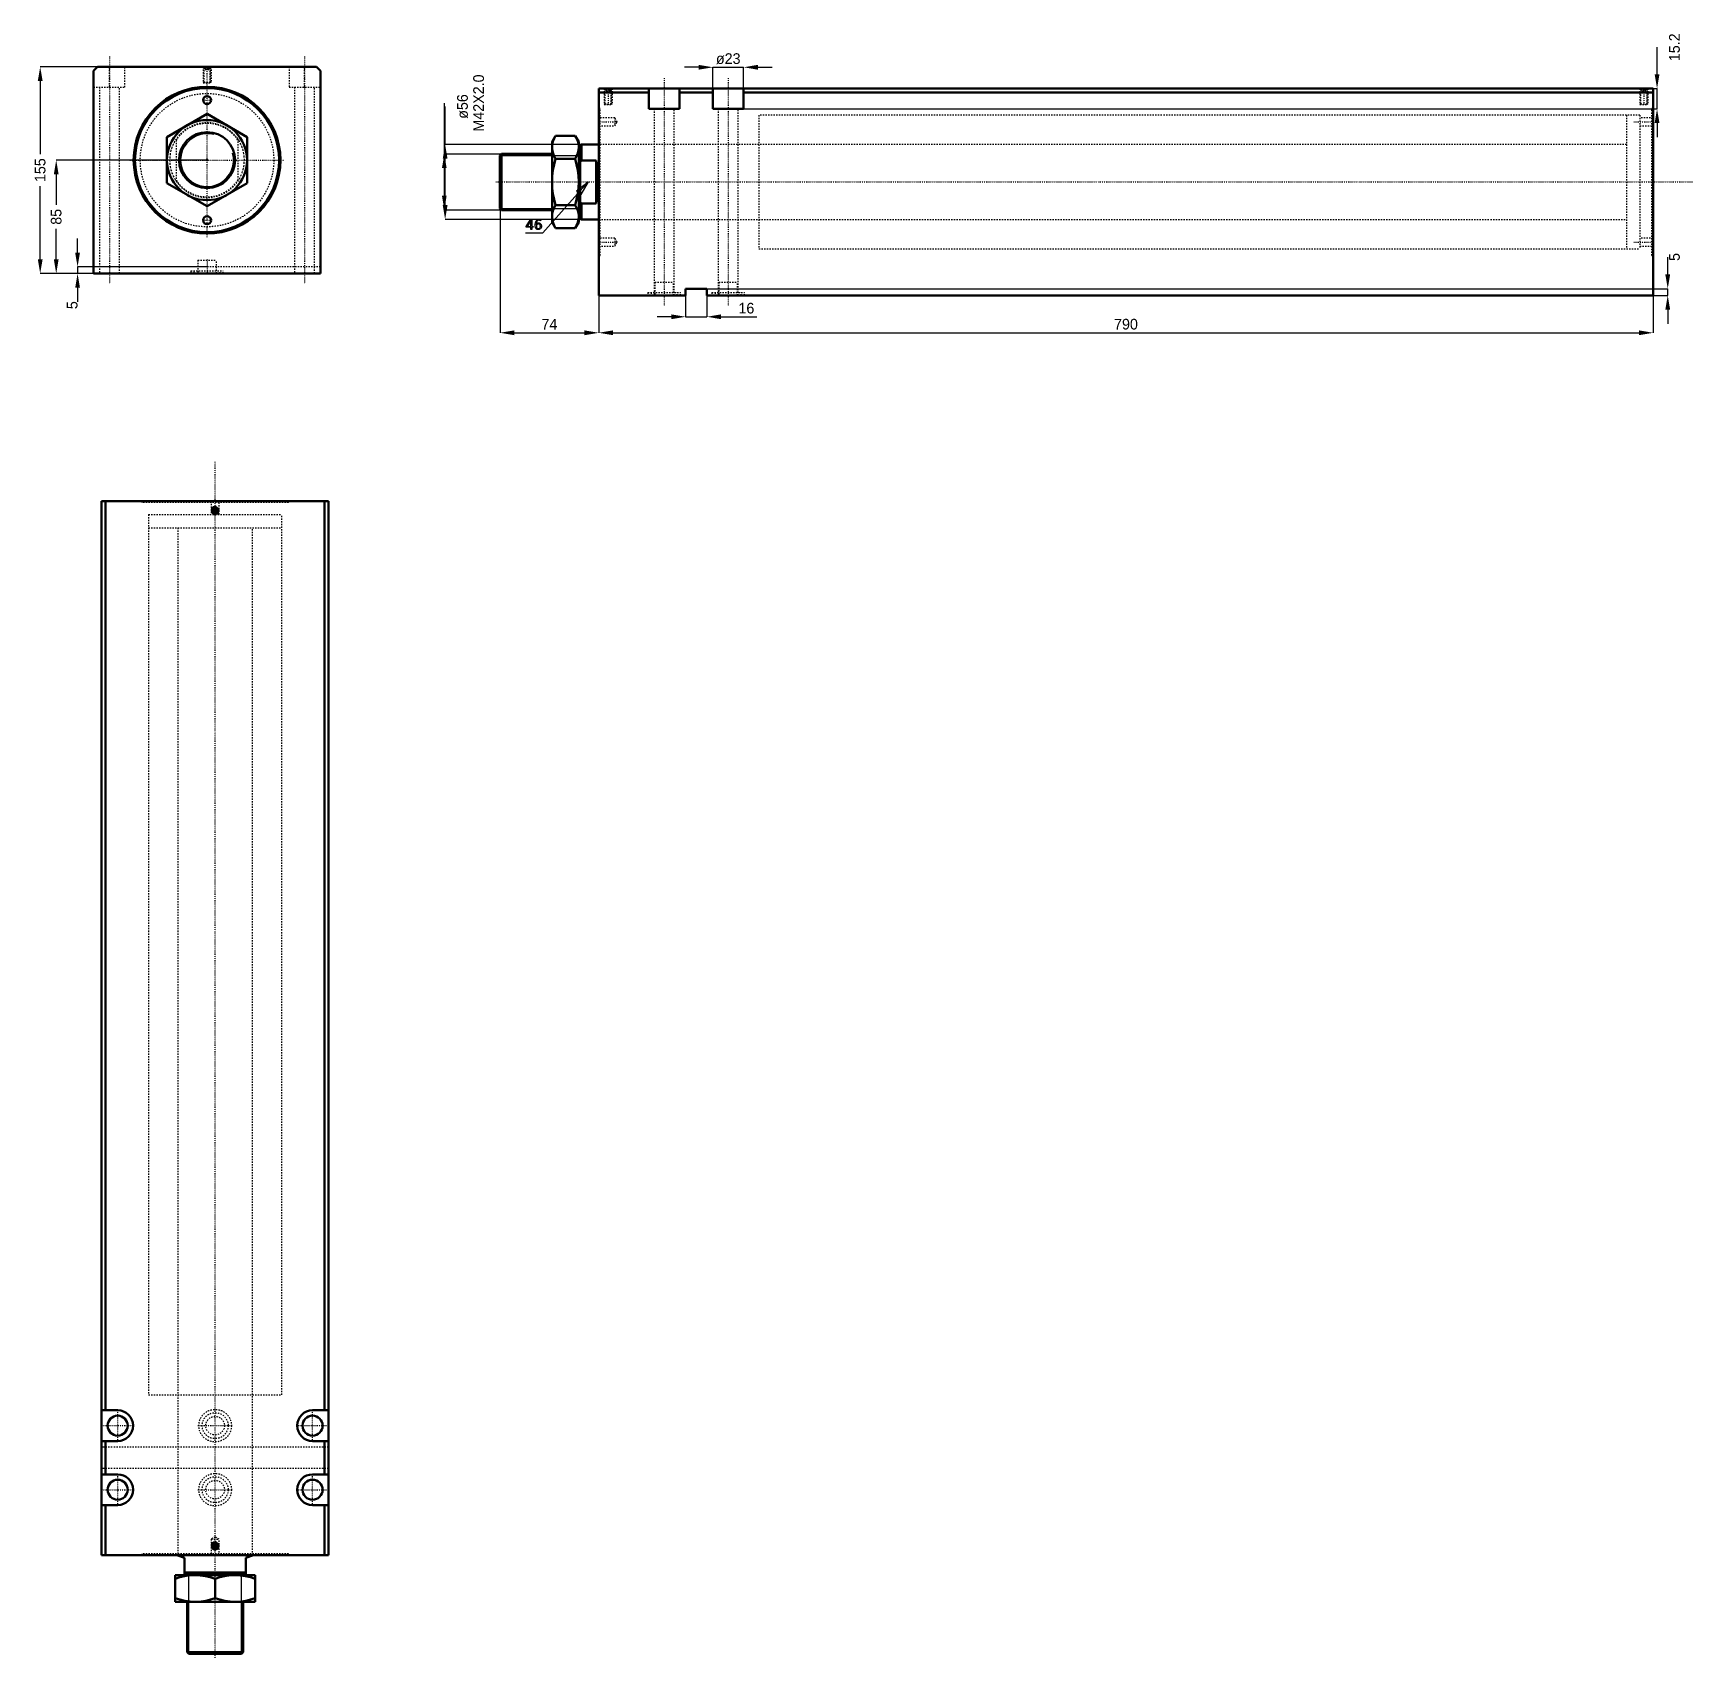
# Model space of a CAD drawing. Header units: millimetres. Extents: x -130 to 1113, y -1123 to 95.
import ezdxf

# ---------------------------------------------------------------- set-up
doc = ezdxf.new("R2010")
doc.units = ezdxf.units.MM
doc.linetypes.add('Center', pattern=[1.5, 0.45, -0.5, 0.05, -0.5])
doc.linetypes.add('Dashed', pattern=[2, 1, -1])
for name, color, linetype, lineweight in [('2d ConnectionPoints', 7, 'Continuous', 50), ('AM_0', 7, 'Continuous', 50), ('AM_5', 3, 'Continuous', 25), ('AM_7', 7, 'Center', 25), ('AM_9', 6, 'Dashed', 25)]:
    doc.layers.add(name, color=color, linetype=linetype, lineweight=lineweight)
doc.dimstyles.new('ISO-25', dxfattribs={"dimtxt": 2.5, "dimasz": 2.5, "dimexe": 1.25, "dimexo": 0.625, "dimtad": 1, "dimtxsty": 'Standard', "dimcen": 2.5, "dimadec": 0, "dimazin": 0, "dimtfac": 1, "dimtmove": 0, "dimatfit": 3, "dimfxl": 0, "dimarcsym": 0})

# ---------------------------------------------------------------- blocks, each defined once
blk = doc.blocks.new('1_JECX_MF_EXLA_100_650_0_rod__0_in_JECX_MF_160_EXLA_100_650_0__0')
at = {"layer": 'AM_0'}
for p, q in [((-30, 17.3), (0, 34.6)), ((0, 34.6), (30, 17.3)), ((-30, -17.3), (-30, 17.3)), ((30, 17.3), (30, -17.3)), ((0, -34.6), (-30, -17.3)), ((30, -17.3), (0, -34.6))]:
    blk.add_line(p, q, dxfattribs=at)
for radius in [30, 21]:
    blk.add_circle((0, 0), radius, dxfattribs=at)
at = {"layer": 'AM_5'}
blk.add_arc((0, 0), 19.8, 75, 15, dxfattribs=at)
at = {"layer": 'AM_9'}
for p, q in [((-23, -16), (-23, 16)), ((23, 16), (23, -16))]:
    blk.add_line(p, q, dxfattribs=at)
for points in [[(-23, 16), (-24.3, 13.9), (-25.4, 11.7), (-26.3, 9.5), (-27.1, 7.1), (-27.6, 4.8), (-27.9, 2.3), (-28, -0.1), (-27.9, -2.6), (-27.6, -5), (-27, -7.4), (-26.3, -9.7), (-25.3, -11.9), (-24.2, -14.1), (-23, -16)], [(23, -16), (24.3, -13.9), (25.4, -11.7), (26.3, -9.5), (27.1, -7.1), (27.6, -4.8), (27.9, -2.3), (28, 0.1), (27.9, 2.6), (27.6, 5), (27, 7.4), (26.3, 9.7), (25.3, 11.9), (24.2, 14.1), (23, 16)]]:
    blk.add_lwpolyline(points, dxfattribs=at)
blk.add_circle((0, 0), 20.8, dxfattribs=at)
for radius, start, end in [(28, 34.7719, 145.2281), (27.5, 33.2419, 146.7581), (27.5, 213.2419, 326.7581), (28, 214.7719, 325.2281)]:
    blk.add_arc((0, 0), radius, start, end, dxfattribs=at)
blk = doc.blocks.new('2_JECX_MF_EXLA_100_650_0_body__0_in_JECX_MF_160_EXLA_100_650_0__0')
at = {"layer": 'AM_0'}
for p, q in [((-82, 70), (-85, 67)), ((-85, 67), (-85, -85)), ((82, 70), (-82, 70)), ((85, 67), (82, 70)), ((85, -85), (85, 67)), ((-85, -85), (85, -85))]:
    blk.add_line(p, q, dxfattribs=at)
for centre, radius in [((0, 0), 55), ((0, 0), 54), ((0, 45), 3), ((0, -45), 3)]:
    blk.add_circle(centre, radius, dxfattribs=at)
at = {"layer": 'AM_5', "linetype": 'Dashed'}
for p, q in [((-3, 70), (-3, 58)), ((3, 70), (3, 58))]:
    blk.add_line(p, q, dxfattribs=at)
at = {"layer": 'AM_7'}
for p, q in [((-73, 77.8), (-73, -92.7)), ((73, 77.8), (73, -92.7)), ((0, -57.8), (0, 70.6)), ((-3.2, 45), (3.1, 45)), ((-57.8, 0), (57.8, 0)), ((-3.2, -45), (3.1, -45)), ((0, -74.5), (0, -85.5))]:
    blk.add_line(p, q, dxfattribs=at)
at = {"layer": 'AM_9'}
for p, q in [((-73, 54.8), (-73, 70)), ((-61.5, 54.8), (-61.5, 70)), ((-3, 70), (-2.5, 69.5)), ((-2.5, 69.5), (-2.5, 58.5)), ((-2.5, 69.5), (2.5, 69.5)), ((-1.9, 70), (-2.4, 69.5)), ((-2.4, 69.5), (-2.4, 58)), ((-2.4, 69.5), (2.4, 69.5)), ((-1.4, 68), (-1.4, 70)), ((-1.4, 68), (1.4, 68)), ((-0.7, 68), (-0.7, 70)), ((0.7, 68), (0.7, 70)), ((1.4, 68), (1.4, 70)), ((2.4, 69.5), (1.9, 70)), ((2.4, 58), (2.4, 69.5)), ((2.5, 69.5), (3, 70)), ((2.5, 58.5), (2.5, 69.5)), ((61.5, 70), (61.5, 54.8)), ((73, 54.8), (73, 70)), ((-85, 54.8), (-61.5, 54.8)), ((-80.5, 54.8), (-80.5, -85)), ((-65.5, -85), (-65.5, 54.8)), ((-2.5, 58.5), (-3, 58)), ((-3, 58), (3, 58)), ((-2.5, 58.5), (2.5, 58.5)), ((3, 58), (2.5, 58.5)), ((61.5, 54.8), (85, 54.8)), ((65.5, 54.8), (65.5, -85)), ((80.5, -85), (80.5, 54.8)), ((85, -80), (-85, -80)), ((-12.2, -82.9), (12.2, -82.9)), ((-12.2, -82.9), (-12.2, -85)), ((-9.8, -82.9), (-9.8, -85)), ((-7, -75), (7, -75)), ((-7, -75), (-7, -85)), ((7, -85), (7, -75)), ((9.8, -85), (9.8, -82.9)), ((12.2, -85), (12.2, -82.9))]:
    blk.add_line(p, q, dxfattribs=at)
blk.add_circle((0, 0), 50, dxfattribs=at)
blk = doc.blocks.new('*D3')
at = {"layer": 'AM_5', "color": 0, "lineweight": -2}
for p, q in [((-82, 70), (-125, 70)), ((-125, 59.3), (-125, 4.6)), ((-125, -74.3), (-125, -19.6)), ((-85, -85), (-125, -85))]:
    blk.add_line(p, q, dxfattribs=at)
at = {"layer": 'AM_5', "color": 0}
for points in [[(-123.2, 59.3), (-126.8, 59.3), (-125, 70)], [(-126.8, -74.3), (-123.2, -74.3), (-125, -85)]]:
    blk.add_solid(points, dxfattribs=at)
at = {"layer": 'Defpoints', "color": 0}
for p in [(-82, 70), (-125, -85), (-85, -85)]:
    blk.add_point(p, dxfattribs=at)
at = {"layer": 'AM_5', "color": 0, "insert": (-125, -7.5), "char_height": 8, "attachment_point": 5, "rotation": 90}
blk.add_mtext('155', dxfattribs=at)
blk = doc.blocks.new('*D4')
at = {"layer": 'AM_5', "color": 0, "lineweight": -2}
for p, q in [((0, 0), (-113, 0)), ((-113, -10.7), (-113, -33.6)), ((-113, -74.3), (-113, -51.4)), ((-85, -85), (-113, -85))]:
    blk.add_line(p, q, dxfattribs=at)
at = {"layer": 'AM_5', "color": 0}
for points in [[(-111.2, -10.7), (-114.8, -10.7), (-113, 0)], [(-114.8, -74.3), (-111.2, -74.3), (-113, -85)]]:
    blk.add_solid(points, dxfattribs=at)
at = {"layer": 'Defpoints', "color": 0}
for p in [(0, 0), (-113, -85), (-85, -85)]:
    blk.add_point(p, dxfattribs=at)
at = {"layer": 'AM_5', "color": 0, "insert": (-113, -42.5), "char_height": 8, "attachment_point": 5, "rotation": 90}
blk.add_mtext('85', dxfattribs=at)
blk = doc.blocks.new('*D5')
at = {"layer": 'AM_5', "color": 0, "lineweight": -2}
for p, q in [((-97, -69.3), (-97, -58.7)), ((0, -80), (-97, -80)), ((-97, -80), (-97, -85)), ((-85, -85), (-97, -85)), ((-97, -95.7), (-97, -106.3))]:
    blk.add_line(p, q, dxfattribs=at)
at = {"layer": 'AM_5', "color": 0}
for points in [[(-98.8, -69.3), (-95.2, -69.3), (-97, -80)], [(-95.2, -95.7), (-98.8, -95.7), (-97, -85)]]:
    blk.add_solid(points, dxfattribs=at)
at = {"layer": 'Defpoints', "color": 0}
for p in [(-97, -85), (-85, -85), (0, -80)]:
    blk.add_point(p, dxfattribs=at)
at = {"layer": 'AM_5', "color": 0, "insert": (-101, -108.7), "char_height": 8, "attachment_point": 5, "rotation": 90}
blk.add_mtext('5', dxfattribs=at)
blk = doc.blocks.new('1_JECX_MF_EXLA_100_650_0_rod__0_in_JECX_MF_160_EXLA_100_650_0__4')
at = {"layer": 'AM_0'}
for p, q in [((-28, 0), (-28, -0.4)), ((28, -0.4), (28, 0)), ((-23, -2), (-28, -0.4)), ((-23, -14), (-23, -2)), ((28, -0.4), (23, -2)), ((23, -2), (23, -14)), ((30, -15), (-30, -15)), ((-30, -35), (-30, -15)), ((-23, -13), (23, -13)), ((-23, -14), (23, -14)), ((-19.8, -14), (-20.8, -15)), ((0, -32.3), (0, -17.7)), ((20.8, -15), (19.8, -14)), ((30, -15), (30, -35)), ((30, -35), (-30, -35)), ((-21, -35), (-21, -72.8)), ((21, -72.8), (21, -35)), ((-21, -72.8), (21, -72.8)), ((-21, -72.8), (-19.8, -74)), ((-19.8, -74), (19.8, -74)), ((19.8, -74), (21, -72.8))]:
    blk.add_line(p, q, dxfattribs=at)
for points in [[(-15, -15), (-16.1, -15), (-19.6, -15.3), (-23, -15.8), (-26.5, -16.6), (-30, -17.7)], [(0, -17.7), (-3.6, -16.6), (-7.3, -15.7), (-11.2, -15.2), (-15, -15)], [(15, -15), (13.9, -15), (10.4, -15.3), (7, -15.8), (3.5, -16.6), (0, -17.7)], [(30, -17.7), (26.4, -16.6), (22.7, -15.7), (18.8, -15.2), (15, -15)], [(-30, -32.3), (-26.4, -33.4), (-22.7, -34.3), (-18.8, -34.8), (-15, -35)], [(-15, -35), (-13.9, -35), (-10.4, -34.7), (-7, -34.2), (-3.5, -33.4), (0, -32.3)], [(0, -32.3), (3.6, -33.4), (7.3, -34.3), (11.2, -34.8), (15, -35)], [(15, -35), (16.1, -35), (19.6, -34.7), (23, -34.2), (26.5, -33.4), (30, -32.3)]]:
    blk.add_lwpolyline(points, dxfattribs=at)
at = {"layer": 'AM_5'}
for p, q in [((-19.8, -74), (-19.8, -14)), ((19.8, -74), (19.8, -14))]:
    blk.add_line(p, q, dxfattribs=at)
at = {"layer": 'AM_7'}
blk.add_line((0, -77), (0, 819.7), dxfattribs=at)
at = {"layer": 'AM_9'}
for p, q in [((-50, 780), (50, 780)), ((-50, 780), (-50, 770)), ((50, 770), (50, 780)), ((-50, 770), (50, 770)), ((-28, 770), (-28, 0)), ((28, 0), (28, 770))]:
    blk.add_line(p, q, dxfattribs=at)
blk = doc.blocks.new('2_JECX_MF_EXLA_100_650_0_body__0_in_JECX_MF_160_EXLA_100_650_0__4')
at = {"layer": 'AM_0'}
for p, q in [((-85, 790), (-85, 0)), ((85, 790), (-85, 790)), ((-82, 790), (-82, 108.5)), ((-0.7, 784.2), (-1.4, 783)), ((0.7, 784.2), (-0.7, 784.2)), ((1.4, 783), (0.7, 784.2)), ((82, 790), (82, 108.5)), ((85, 790), (85, 0)), ((-1.4, 783), (-0.7, 781.8)), ((-0.7, 781.8), (0.7, 781.8)), ((0.7, 781.8), (1.4, 783)), ((-73, 108.5), (-85, 108.5)), ((85, 108.5), (73, 108.5)), ((-85, 85.5), (-73, 85.5)), ((-82, 85.5), (-82, 60.5)), ((73, 85.5), (85, 85.5)), ((82, 85.5), (82, 60.5)), ((-73, 60.5), (-85, 60.5)), ((85, 60.5), (73, 60.5)), ((-85, 37.5), (-73, 37.5)), ((-82, 37.5), (-82, 0)), ((73, 37.5), (85, 37.5)), ((82, 37.5), (82, 0)), ((85, 0), (-85, 0)), ((-0.7, 8.3), (-1.4, 7)), ((-1.4, 7), (-0.7, 5.8)), ((0.7, 8.3), (-0.7, 8.3)), ((-0.7, 5.8), (0.7, 5.8)), ((1.4, 7), (0.7, 8.3)), ((0.7, 5.8), (1.4, 7))]:
    blk.add_line(p, q, dxfattribs=at)
for centre, radius in [((0, 783), 2.46), ((0, 783), 2.4), ((0, 783), 1.9), ((-73, 97), 7.5), ((73, 97), 7.5), ((-73, 49), 7.5), ((73, 49), 7.5), ((0, 7), 2.46), ((0, 7), 2.4), ((0, 7), 1.9)]:
    blk.add_circle(centre, radius, dxfattribs=at)
for centre, start, end in [((-73, 97), 270, 90), ((73, 97), 90, 270), ((-73, 49), 270, 90), ((73, 49), 90, 270)]:
    blk.add_arc(centre, 11.5, start, end, dxfattribs=at)
at = {"layer": 'AM_5'}
for centre in [(0, 783), (0, 7)]:
    blk.add_arc(centre, 3, 75, 15, dxfattribs=at)
at = {"layer": 'AM_7'}
for p, q in [((-3.2, 783), (3.1, 783)), ((-73, 84.9), (-73, 109.1)), ((73, 84.9), (73, 109.1)), ((-85.1, 97), (-60.9, 97)), ((-12.9, 97), (12.9, 97)), ((60.9, 97), (85.1, 97)), ((-73, 36.9), (-73, 61.1)), ((73, 36.9), (73, 61.1)), ((-85.1, 49), (-60.9, 49)), ((-12.9, 49), (12.9, 49)), ((60.9, 49), (85.1, 49)), ((-3.2, 7), (3.1, 7))]:
    blk.add_line(p, q, dxfattribs=at)
at = {"layer": 'AM_9'}
for p, q in [((-55, 790), (-55, 789)), ((55, 789), (-55, 789)), ((-54, 790), (-54, 789)), ((-3, 790), (-3, 780)), ((3, 780), (3, 790)), ((54, 789), (54, 790)), ((55, 789), (55, 790)), ((-50, 780), (50, 780)), ((-50, 780), (-50, 120)), ((50, 120), (50, 780)), ((-50, 120), (50, 120)), ((-28, 120), (-28, 0)), ((28, 0), (28, 120)), ((85, 81), (-85, 81)), ((85, 65), (-85, 65)), ((0, 13.7), (-3, 12)), ((3, 12), (0, 13.7)), ((55, 1), (-55, 1)), ((-55, 1), (-55, 0)), ((-54, 1), (-54, 0)), ((-3, 12), (-3, 0)), ((-3, 12), (3, 12)), ((3, 0), (3, 12)), ((54, 0), (54, 1)), ((55, 0), (55, 1))]:
    blk.add_line(p, q, dxfattribs=at)
for centre, radius in [((0, 97), 12.2), ((0, 97), 9.75), ((0, 97), 7), ((0, 49), 12.2), ((0, 49), 9.75), ((0, 49), 7)]:
    blk.add_circle(centre, radius, dxfattribs=at)
blk = doc.blocks.new('1_JECX_MF_EXLA_100_650_0_rod__0_in_JECX_MF_160_EXLA_100_650_0__2')
at = {"layer": 'AM_0'}
for p, q in [((-32.3, 34.6), (-35, 30)), ((-35, 30), (-35, -30)), ((-32.3, 34.6), (-17.7, 34.6)), ((-15, 30), (-17.7, 34.6)), ((-15, 30), (-15, -30)), ((-13, 28), (-14, 27.5)), ((-14, 27.5), (-14, -27.5)), ((0, 28), (-13, 28)), ((-13, 28), (-13, 16)), ((-72.8, 21), (-74, 19.8)), ((-74, 19.8), (-74, -19.8)), ((-35, 21), (-72.8, 21)), ((-72.8, 21), (-72.8, -21)), ((-32.3, 17.3), (-17.7, 17.3)), ((-14, 19.8), (-15, 20.8)), ((-13, 16), (-14, 15.1)), ((-2, 16), (-13, 16)), ((-2, 16), (-2, -16)), ((-74, -19.8), (-72.8, -21)), ((-72.8, -21), (-35, -21)), ((-32.3, -17.3), (-17.7, -17.3)), ((-15, -20.8), (-14, -19.8)), ((-14, -15.1), (-13, -16)), ((-13, -16), (-2, -16)), ((-13, -16), (-13, -28)), ((-35, -30), (-32.3, -34.6)), ((-32.3, -34.6), (-17.7, -34.6)), ((-17.7, -34.6), (-15, -30)), ((-14, -27.5), (-13, -28)), ((-13, -28), (0, -28))]:
    blk.add_line(p, q, dxfattribs=at)
for points in [[(-32.3, 34.6), (-33.4, 32.5), (-34.3, 30.4), (-34.8, 28.2), (-35, 26)], [(-35, 26), (-35, 25.4), (-34.7, 23.3), (-34.2, 21.3), (-33.4, 19.3), (-32.3, 17.3)], [(-15, 26), (-15, 26.6), (-15.3, 28.6), (-15.8, 30.6), (-16.6, 32.6), (-17.7, 34.6)], [(-17.7, 17.3), (-16.6, 19.4), (-15.7, 21.6), (-15.2, 23.8), (-15, 26)], [(-32.3, 17.3), (-33.4, 13.1), (-34.3, 8.8), (-34.8, 4.4), (-35, 0)], [(-15, 0), (-15, 0.3), (-15.2, 4.6), (-15.7, 8.8), (-16.6, 13.1), (-17.7, 17.3)], [(-2, -16), (-1.6, -13.9), (-1.2, -11.7), (-0.9, -9.5), (-0.7, -7.1), (-0.5, -4.8), (-0.4, -2.3), (-0.4, 0.1), (-0.4, 2.6), (-0.5, 5), (-0.7, 7.4), (-0.9, 9.7), (-1.2, 11.9), (-1.6, 14.1), (-2, 16)], [(-35, 0), (-35, -0.3), (-34.8, -4.6), (-34.3, -8.8), (-33.4, -13.1), (-32.3, -17.3)], [(-17.7, -17.3), (-16.6, -13.1), (-15.7, -8.8), (-15.2, -4.4), (-15, 0)], [(-32.3, -17.3), (-33.4, -19.4), (-34.3, -21.6), (-34.8, -23.8), (-35, -26)], [(-15, -26), (-15, -25.4), (-15.3, -23.3), (-15.8, -21.3), (-16.6, -19.3), (-17.7, -17.3)], [(-35, -26), (-35, -26.6), (-34.7, -28.6), (-34.2, -30.6), (-33.4, -32.6), (-32.3, -34.6)], [(-17.7, -34.6), (-16.6, -32.5), (-15.7, -30.4), (-15.2, -28.2), (-15, -26)]]:
    blk.add_lwpolyline(points, dxfattribs=at)
at = {"layer": 'AM_5'}
for p, q in [((-74, 19.8), (-14, 19.8)), ((-74, -19.8), (-14, -19.8))]:
    blk.add_line(p, q, dxfattribs=at)
at = {"layer": 'AM_7'}
blk.add_line((-77, 0), (819.7, 0), dxfattribs=at)
at = {"layer": 'AM_9'}
for p, q in [((770, 50), (770, -50)), ((780, 50), (770, 50)), ((780, 50), (780, -50)), ((770, 28), (0, 28)), ((0, -28), (770, -28)), ((770, -50), (780, -50))]:
    blk.add_line(p, q, dxfattribs=at)
blk = doc.blocks.new('2_JECX_MF_EXLA_100_650_0_body__0_in_JECX_MF_160_EXLA_100_650_0__2')
at = {"layer": 'AM_0'}
for p, q in [((0, -85), (0, 70)), ((790, 70), (0, 70)), ((37.5, 67), (0, 67)), ((37.5, 54.8), (37.5, 70)), ((60.5, 54.8), (60.5, 70)), ((85.5, 67), (60.5, 67)), ((85.5, 54.8), (85.5, 70)), ((108.5, 54.8), (108.5, 70)), ((790, 67), (108.5, 67)), ((790, -85), (790, 70)), ((37.5, 54.8), (60.5, 54.8)), ((85.5, 54.8), (108.5, 54.8)), ((65, -85), (0, -85)), ((65, -80), (65, -85)), ((81, -80), (65, -80)), ((81, -85), (81, -80)), ((790, -85), (81, -85))]:
    blk.add_line(p, q, dxfattribs=at)
at = {"layer": 'AM_5', "linetype": 'Dashed'}
for p, q in [((4, 70), (4, 58)), ((10, 70), (10, 58)), ((780, 70), (780, 58)), ((786, 70), (786, 58))]:
    blk.add_line(p, q, dxfattribs=at)
at = {"layer": 'AM_7'}
for p, q in [((49, 77.8), (49, -92.7)), ((97, 77.8), (97, -92.7)), ((7, 70.6), (7, 57.4)), ((783, 70.6), (783, 57.4)), ((-0.7, 45), (14.4, 45)), ((775.6, 45), (790.7, 45)), ((-0.7, -45), (14.4, -45)), ((775.6, -45), (790.7, -45))]:
    blk.add_line(p, q, dxfattribs=at)
at = {"layer": 'AM_9'}
for p, q in [((4, 70), (4.5, 69.5)), ((4.5, 69.5), (4.5, 58.5)), ((4.5, 69.5), (9.5, 69.5)), ((5.1, 70), (4.6, 69.5)), ((4.6, 69.5), (9.4, 69.5)), ((4.6, 69.5), (4.6, 58)), ((5.8, 68), (5.8, 70)), ((5.8, 68), (8.2, 68)), ((7, 68), (7, 70)), ((8.2, 68), (8.2, 70)), ((9.4, 69.5), (8.9, 70)), ((9.4, 58), (9.4, 69.5)), ((9.5, 69.5), (10, 70)), ((9.5, 58.5), (9.5, 69.5)), ((780, 70), (780.5, 69.5)), ((780.5, 69.5), (780.5, 58.5)), ((780.5, 69.5), (785.5, 69.5)), ((781.1, 70), (780.6, 69.5)), ((780.6, 69.5), (785.4, 69.5)), ((780.6, 69.5), (780.6, 58)), ((781.8, 68), (781.8, 70)), ((781.8, 68), (784.2, 68)), ((783, 68), (783, 70)), ((784.2, 68), (784.2, 70)), ((785.4, 69.5), (784.9, 70)), ((785.4, 58), (785.4, 69.5)), ((785.5, 69.5), (786, 70)), ((785.5, 58.5), (785.5, 69.5)), ((1, 55), (0, 55)), ((1, 54), (0, 54)), ((1, -55), (1, 55)), ((4.5, 58.5), (4, 58)), ((4, 58), (10, 58)), ((4.5, 58.5), (9.5, 58.5)), ((10, 58), (9.5, 58.5)), ((41.5, 54.8), (41.5, -85)), ((56.5, -85), (56.5, 54.8)), ((89.5, 54.8), (89.5, -85)), ((104.5, -85), (104.5, 54.8)), ((780, 50), (120, 50)), ((120, 50), (120, -50)), ((780.5, 58.5), (780, 58)), ((780, 58), (786, 58)), ((780, 50), (780, -50)), ((780.5, 58.5), (785.5, 58.5)), ((786, 58), (785.5, 58.5)), ((789, -55), (789, 55)), ((790, 55), (789, 55)), ((790, 54), (789, 54)), ((12, 48), (0, 48)), ((0, 42), (12, 42)), ((13.7, 45), (12, 48)), ((12, 48), (12, 42)), ((12, 42), (13.7, 45)), ((790, 48), (780, 48)), ((780, 42), (790, 42)), ((120, 28), (0, 28)), ((0, -28), (120, -28)), ((12, -42), (0, -42)), ((0, -48), (12, -48)), ((13.7, -45), (12, -42)), ((12, -42), (12, -48)), ((12, -48), (13.7, -45)), ((790, -42), (780, -42)), ((780, -48), (790, -48)), ((0, -54), (1, -54)), ((0, -55), (1, -55)), ((120, -50), (780, -50)), ((789, -54), (790, -54)), ((789, -55), (790, -55)), ((36.8, -82.9), (61.2, -82.9)), ((36.8, -82.9), (36.8, -85)), ((39.2, -82.9), (39.2, -85)), ((42, -75), (56, -75)), ((42, -75), (42, -85)), ((56, -85), (56, -75)), ((58.8, -85), (58.8, -82.9)), ((61.2, -85), (61.2, -82.9)), ((84.8, -82.9), (109.2, -82.9)), ((84.8, -82.9), (84.8, -85)), ((87.3, -82.9), (87.3, -85)), ((90, -75), (104, -75)), ((90, -75), (90, -85)), ((104, -85), (104, -75)), ((106.8, -85), (106.8, -82.9)), ((109.2, -85), (109.2, -82.9))]:
    blk.add_line(p, q, dxfattribs=at)
blk = doc.blocks.new('*D20')
at = {"layer": 'AM_5', "color": 0, "lineweight": -2}
for p, q in [((368.3, 69.6), (357.7, 69.6)), ((379, 53.6), (379, 69.6)), ((379, 69.6), (402, 69.6)), ((402, 53.6), (402, 69.6)), ((412.7, 69.6), (423.3, 69.6))]:
    blk.add_line(p, q, dxfattribs=at)
at = {"layer": 'AM_5', "color": 0}
for points in [[(368.3, 71.4), (368.3, 67.8), (379, 69.6)], [(412.7, 71.4), (412.7, 67.8), (402, 69.6)]]:
    blk.add_solid(points, dxfattribs=at)
at = {"layer": 'Defpoints', "color": 0}
for p in [(402, 69.6), (379, 53.6), (402, 53.6)]:
    blk.add_point(p, dxfattribs=at)
at = {"layer": 'AM_5', "color": 0, "insert": (390.5, 76), "char_height": 8, "attachment_point": 5}
blk.add_mtext('ø23', dxfattribs=at)
blk = doc.blocks.new('*D21')
at = {"layer": 'AM_5', "color": 0, "lineweight": -2}
for p, q in [((1086.4, 64.3), (1086.4, 84.6)), ((402, 53.6), (1086.4, 53.6)), ((1086.4, 38.4), (1086.4, 53.6)), ((402, 38.4), (1086.4, 38.4)), ((1086.4, 27.8), (1086.4, 17.1))]:
    blk.add_line(p, q, dxfattribs=at)
at = {"layer": 'AM_5', "color": 0}
for points in [[(1084.6, 64.3), (1088.2, 64.3), (1086.4, 53.6)], [(1084.6, 27.8), (1088.2, 27.8), (1086.4, 38.4)]]:
    blk.add_solid(points, dxfattribs=at)
at = {"layer": 'Defpoints', "color": 0}
for p in [(402, 53.6), (1086.4, 53.6), (402, 38.4)]:
    blk.add_point(p, dxfattribs=at)
at = {"layer": 'AM_5', "color": 0, "insert": (1099.5, 84.6), "char_height": 8, "attachment_point": 5, "rotation": 90}
blk.add_mtext('15.2', dxfattribs=at)
blk = doc.blocks.new('*D22')
at = {"layer": 'AM_5', "color": 0, "lineweight": -2}
for p, q in [((293.5, -101.4), (293.5, -129.4)), ((1083.5, -101.4), (1083.5, -129.4)), ((304.2, -129.4), (1072.8, -129.4))]:
    blk.add_line(p, q, dxfattribs=at)
at = {"layer": 'AM_5', "color": 0}
for points in [[(304.2, -127.6), (304.2, -131.2), (293.5, -129.4)], [(1072.8, -127.6), (1072.8, -131.2), (1083.5, -129.4)]]:
    blk.add_solid(points, dxfattribs=at)
at = {"layer": 'Defpoints', "color": 0}
for p in [(293.5, -101.4), (1083.5, -101.4), (1083.5, -129.4)]:
    blk.add_point(p, dxfattribs=at)
at = {"layer": 'AM_5', "color": 0, "insert": (688.5, -123), "char_height": 8, "attachment_point": 5}
blk.add_mtext('790', dxfattribs=at)
blk = doc.blocks.new('*D23')
at = {"layer": 'AM_5', "color": 0, "lineweight": -2}
for p, q in [((219.5, -16.4), (219.5, -129.4)), ((293.5, -101.4), (293.5, -129.4)), ((230.2, -129.4), (282.8, -129.4))]:
    blk.add_line(p, q, dxfattribs=at)
at = {"layer": 'AM_5', "color": 0}
for points in [[(230.2, -127.6), (230.2, -131.2), (219.5, -129.4)], [(282.8, -127.6), (282.8, -131.2), (293.5, -129.4)]]:
    blk.add_solid(points, dxfattribs=at)
at = {"layer": 'Defpoints', "color": 0}
for p in [(219.5, -16.4), (293.5, -101.4), (293.5, -129.4)]:
    blk.add_point(p, dxfattribs=at)
at = {"layer": 'AM_5', "color": 0, "insert": (256.5, -123), "char_height": 8, "attachment_point": 5}
blk.add_mtext('74', dxfattribs=at)
blk = doc.blocks.new('*D24')
at = {"layer": 'AM_5', "color": 0, "lineweight": -2}
for p, q in [((178.4, 11.6), (178.4, 40.2)), ((280.5, 11.6), (178.4, 11.6)), ((178.4, -33.7), (178.4, 1)), ((280.5, -44.4), (178.4, -44.4))]:
    blk.add_line(p, q, dxfattribs=at)
at = {"layer": 'AM_5', "color": 0}
for points in [[(176.6, 1), (180.2, 1), (178.4, 11.6)], [(176.6, -33.7), (180.2, -33.7), (178.4, -44.4)]]:
    blk.add_solid(points, dxfattribs=at)
at = {"layer": 'Defpoints', "color": 0}
for p in [(178.4, 11.6), (280.5, 11.6), (280.5, -44.4)]:
    blk.add_point(p, dxfattribs=at)
at = {"layer": 'AM_5', "color": 0, "insert": (191.5, 40.2), "char_height": 8, "attachment_point": 5, "rotation": 90}
blk.add_mtext('ø56', dxfattribs=at)
blk = doc.blocks.new('*D25')
at = {"layer": 'AM_5', "color": 0, "lineweight": -2}
for p, q in [((177.8, 4.6), (177.8, 42.8)), ((220.7, 4.6), (177.8, 4.6)), ((177.8, -26.7), (177.8, -6)), ((220.5, -37.4), (177.8, -37.4))]:
    blk.add_line(p, q, dxfattribs=at)
at = {"layer": 'AM_5', "color": 0}
for points in [[(176, -6), (179.5, -6), (177.8, 4.6)], [(176, -26.7), (179.5, -26.7), (177.8, -37.4)]]:
    blk.add_solid(points, dxfattribs=at)
at = {"layer": 'Defpoints', "color": 0}
for p in [(177.8, 4.6), (220.7, 4.6), (220.5, -37.4)]:
    blk.add_point(p, dxfattribs=at)
at = {"layer": 'AM_5', "color": 0, "insert": (203.5, 42.8), "char_height": 8, "attachment_point": 5, "rotation": 90}
blk.add_mtext('M42X2.0', dxfattribs=at)
blk = doc.blocks.new('*D26')
at = {"layer": 'AM_5', "color": 0, "lineweight": -2}
for p, q in [((358.5, -96.4), (358.5, -117.4)), ((374.5, -101.4), (374.5, -117.4)), ((347.8, -117.4), (337.2, -117.4)), ((358.5, -117.4), (374.5, -117.4)), ((385.2, -117.4), (411.9, -117.4))]:
    blk.add_line(p, q, dxfattribs=at)
at = {"layer": 'AM_5', "color": 0}
for points in [[(347.8, -115.6), (347.8, -119.2), (358.5, -117.4)], [(385.2, -115.6), (385.2, -119.2), (374.5, -117.4)]]:
    blk.add_solid(points, dxfattribs=at)
at = {"layer": 'Defpoints', "color": 0}
for p in [(358.5, -96.4), (374.5, -101.4), (374.5, -117.4)]:
    blk.add_point(p, dxfattribs=at)
at = {"layer": 'AM_5', "color": 0, "insert": (404.1, -111), "char_height": 8, "attachment_point": 5}
blk.add_mtext('16', dxfattribs=at)
blk = doc.blocks.new('*D27')
at = {"layer": 'AM_5', "color": 0, "lineweight": -2}
for p, q in [((1094.4, -85.7), (1094.4, -72.6)), ((358.5, -96.4), (1094.4, -96.4)), ((1094.4, -101.4), (1094.4, -96.4)), ((374.5, -101.4), (1094.4, -101.4)), ((1094.4, -112), (1094.4, -122.7))]:
    blk.add_line(p, q, dxfattribs=at)
at = {"layer": 'AM_5', "color": 0}
for points in [[(1092.6, -85.7), (1096.2, -85.7), (1094.4, -96.4)], [(1092.6, -112), (1096.2, -112), (1094.4, -101.4)]]:
    blk.add_solid(points, dxfattribs=at)
at = {"layer": 'Defpoints', "color": 0}
for p in [(358.5, -96.4), (374.5, -101.4), (1094.4, -101.4)]:
    blk.add_point(p, dxfattribs=at)
at = {"layer": 'AM_5', "color": 0, "insert": (1099.5, -72.6), "char_height": 8, "attachment_point": 5, "rotation": 90}
blk.add_mtext('5', dxfattribs=at)

msp = doc.modelspace()

# ---------------------------------------------------------------- linework, layer by layer
at = {"layer": '2d ConnectionPoints'}
for p in [(0, 0), (293.491, -16.382), (6.045, -1045.51)]:
    msp.add_point(p, dxfattribs=at)
at = {"layer": 'AM_5'}
for p, q in [((251.491, -54.382), (285.491, -16.382)), ((238.691, -54.382), (251.491, -54.382))]:
    msp.add_line(p, q, dxfattribs=at)
for points in [[(285.491, -16.382), (279.968, -25.754), (276.788, -22.909), (285.491, -16.382)], [(242.57, -50.318), (239.2, -50.318), (239.2, -49.642), (242.268, -44.442), (243.298, -44.442), (243.298, -49.616), (244.421, -49.616), (244.421, -50.318), (243.298, -50.318), (243.298, -51.982), (242.57, -51.982), (242.57, -50.318)], [(242.58, -49.616), (242.58, -45.316), (240.095, -49.616), (242.58, -49.616)], [(248.237, -52.045), (248.237, -52.045), (247.885, -52.028), (247.416, -51.943), (247.416, -51.943), (247.019, -51.783), (246.794, -51.636), (246.794, -51.636), (246.598, -51.461), (246.351, -51.154), (246.351, -51.154), (246.162, -50.794), (246.068, -50.524), (246.068, -50.524), (245.995, -50.23), (245.916, -49.746), (245.916, -49.746), (245.874, -49.208), (245.866, -48.821), (245.866, -48.821), (245.891, -48.024), (246.022, -46.964), (246.022, -46.964), (246.267, -46.065), (246.492, -45.555), (246.492, -45.555), (246.772, -45.128), (247.299, -44.666), (247.299, -44.666), (247.956, -44.417), (248.466, -44.369), (248.466, -44.369), (248.711, -44.377), (249.047, -44.415), (249.047, -44.415), (249.344, -44.486), (249.521, -44.551), (249.521, -44.551), (249.685, -44.629), (249.915, -44.763), (249.915, -44.763), (250.125, -44.919), (250.254, -45.035), (249.682, -45.503), (249.682, -45.503), (249.608, -45.417), (249.476, -45.302), (249.476, -45.302), (249.32, -45.204), (249.201, -45.147), (249.201, -45.147), (249.073, -45.099), (248.863, -45.047), (248.863, -45.047), (248.631, -45.02), (248.466, -45.014), (248.466, -45.014), (248.203, -45.035), (247.854, -45.142), (247.854, -45.142), (247.559, -45.34), (247.392, -45.524), (247.392, -45.524), (247.246, -45.734), (247.065, -46.076), (247.065, -46.076), (246.927, -46.447), (246.859, -46.712), (246.859, -46.712), (246.804, -46.989), (246.735, -47.425), (246.735, -47.425), (246.682, -47.886), (246.656, -48.207), (246.656, -48.207), (246.772, -47.983), (246.969, -47.69), (246.969, -47.69), (247.192, -47.448), (247.355, -47.315), (247.355, -47.315), (247.53, -47.206), (247.814, -47.087), (247.814, -47.087), (248.122, -47.023), (248.341, -47.011), (248.341, -47.011), (248.599, -47.026), (248.962, -47.101), (248.962, -47.101), (249.298, -47.242), (249.506, -47.372), (249.506, -47.372), (249.698, -47.527), (249.952, -47.793), (249.952, -47.793), (250.165, -48.102), (250.283, -48.332), (250.283, -48.332), (250.381, -48.574), (250.488, -48.951), (250.488, -48.951), (250.545, -49.342), (250.556, -49.611), (250.556, -49.611), (250.544, -49.892), (250.481, -50.288), (250.481, -50.288), (250.365, -50.654), (250.257, -50.882), (250.257, -50.882), (250.128, -51.094), (249.9, -51.374), (249.9, -51.374), (249.63, -51.609), (249.428, -51.74), (249.428, -51.74), (249.21, -51.85), (248.865, -51.969), (248.865, -51.969), (248.496, -52.033), (248.237, -52.045)], [(248.247, -51.389), (248.247, -51.389), (248.435, -51.38), (248.694, -51.332), (248.694, -51.332), (248.926, -51.243), (249.066, -51.161), (249.066, -51.161), (249.194, -51.062), (249.361, -50.887), (249.361, -50.887), (249.498, -50.68), (249.573, -50.524), (249.573, -50.524), (249.635, -50.355), (249.702, -50.084), (249.702, -50.084), (249.738, -49.789), (249.745, -49.58), (249.745, -49.58), (249.738, -49.384), (249.704, -49.105), (249.704, -49.105), (249.642, -48.844), (249.584, -48.68), (249.584, -48.68), (249.513, -48.527), (249.382, -48.321), (249.382, -48.321), (249.222, -48.146), (249.1, -48.046), (249.1, -48.046), (248.965, -47.962), (248.741, -47.87), (248.741, -47.87), (248.491, -47.821), (248.31, -47.812), (248.31, -47.812), (248.121, -47.822), (247.858, -47.874), (247.858, -47.874), (247.617, -47.972), (247.47, -48.061), (247.47, -48.061), (247.334, -48.169), (247.155, -48.356), (247.155, -48.356), (247.005, -48.576), (246.921, -48.74), (246.921, -48.74), (246.852, -48.916), (246.777, -49.196), (246.777, -49.196), (246.736, -49.495), (246.729, -49.705), (246.729, -49.705), (246.736, -49.896), (246.773, -50.167), (246.773, -50.167), (246.842, -50.419), (246.906, -50.576), (246.906, -50.576), (246.983, -50.722), (247.123, -50.916), (247.123, -50.916), (247.293, -51.081), (247.423, -51.174), (247.423, -51.174), (247.565, -51.251), (247.799, -51.336), (247.799, -51.336), (248.059, -51.381), (248.247, -51.389)]]:
    msp.add_lwpolyline(points, dxfattribs=at)

# ---------------------------------------------------------------- block references
for name, p in [('2_JECX_MF_EXLA_100_650_0_body__0_in_JECX_MF_160_EXLA_100_650_0__0', (0, 0)), ('2_JECX_MF_EXLA_100_650_0_body__0_in_JECX_MF_160_EXLA_100_650_0__2', (293.491, -16.382)), ('1_JECX_MF_EXLA_100_650_0_rod__0_in_JECX_MF_160_EXLA_100_650_0__0', (0, 0)), ('1_JECX_MF_EXLA_100_650_0_rod__0_in_JECX_MF_160_EXLA_100_650_0__2', (293.491, -16.382)), ('1_JECX_MF_EXLA_100_650_0_rod__0_in_JECX_MF_160_EXLA_100_650_0__4', (6.045, -1045.51)), ('2_JECX_MF_EXLA_100_650_0_body__0_in_JECX_MF_160_EXLA_100_650_0__4', (6.045, -1045.51))]:
    msp.add_blockref(name, p)

# ---------------------------------------------------------------- dimensions: what is measured, and where the dimension line sits
for base, p1, p2, text, picture, middle in [((1086.424, 53.618), (401.991, 38.418), (401.991, 53.618), '15.2', '*D21', (1099.491, 84.551)), ((-125, -85), (-82, 70), (-85, -85), '155', '*D3', (-125, -7.5)), ((177.757, 4.618), (220.491, -37.382), (220.718, 4.618), 'M42X2.0', '*D25', (203.491, 42.751)), ((178.424, 11.618), (280.491, -44.382), (280.491, 11.618), 'ø56', '*D24', (191.491, 40.151)), ((-113, -85), (0, 0), (-85, -85), '85', '*D4', (-113, -42.5)), ((-97, -85), (0, -80), (-85, -85), '5', '*D5', (-101, -108.733)), ((1094.424, -101.382), (358.491, -96.382), (374.491, -101.382), '5', '*D27', (1099.491, -72.649))]:
    dim = msp.add_linear_dim(base=base, p1=p1, p2=p2, angle=90, text=text, dimstyle='ISO-25', override={"dimtxt": 8, "dimasz": 10.666667, "dimexe": 0, "dimexo": 0, "dimgap": 2.4}, dxfattribs=at)
    dim.commit()
    dim.dimension.update_dxf_attribs({"geometry": picture, "text_midpoint": middle, "dimtype": 160, "text_rotation": 90})
for base, p1, p2, text, picture, middle in [((401.991, 69.618), (378.991, 53.618), (401.991, 53.618), 'ø23', '*D20', (390.491, 69.618)), ((293.491, -129.382), (219.491, -16.382), (293.491, -101.382), '74', '*D23', (256.491, -129.382)), ((374.491, -117.382), (358.491, -96.382), (374.491, -101.382), '16', '*D26', (404.129, -117.382)), ((1083.491, -129.382), (293.491, -101.382), (1083.491, -101.382), '790', '*D22', (688.491, -129.382))]:
    dim = msp.add_linear_dim(base=base, p1=p1, p2=p2, text=text, dimstyle='ISO-25', override={"dimtxt": 8, "dimasz": 10.666667, "dimexe": 0, "dimexo": 0, "dimgap": 2.4}, dxfattribs=at)
    dim.commit()
    dim.dimension.update_dxf_attribs({"geometry": picture, "text_midpoint": middle, "dimtype": 160})

doc.saveas('drawing.dxf')
